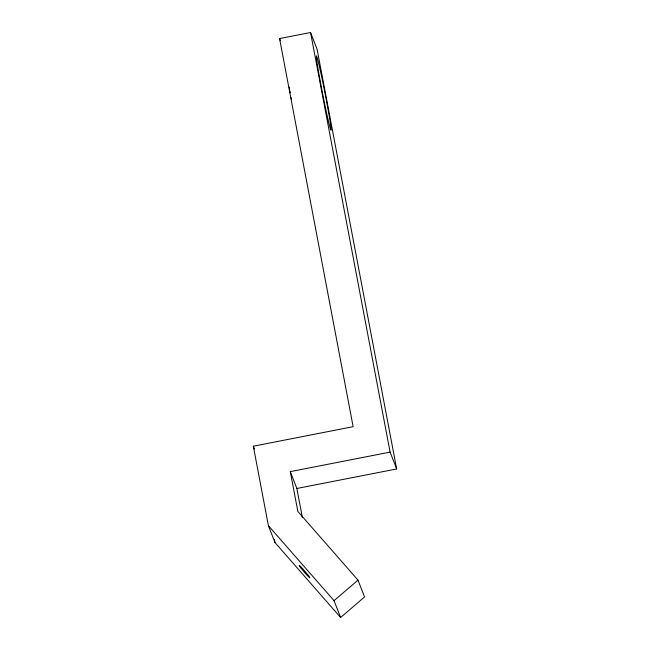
<?xml version="1.0" encoding="UTF-8"?>
<svg xmlns="http://www.w3.org/2000/svg" width="650" height="650" viewBox="0 0 650 650"><rect width="100%" height="100%" fill="white"/><g stroke="black" fill="none" stroke-linecap="round" stroke-linejoin="round"><path stroke-width="0.97" d="M357.988 580.125L364.553 596.968L340.608 617.5L334.043 600.657L357.988 580.125L297.838 511.412L290.298 471.632L390.098 452.116L396.662 468.959L296.863 488.475L290.298 471.632M340.608 617.5L274.966 542.506L268.393 525.663L253.338 446.201L353.137 426.684L279.565 38.561L310.554 32.5L317.127 49.343L396.662 468.959M268.393 525.663L334.043 600.657M279.565 38.561L280.296 40.43M253.338 446.201L254.426 449.012M310.554 32.5L390.098 452.116M296.863 488.475L302.331 517.319M274.398 539.524L274.966 542.506M291.566 99.556A37.919 1.227 78.9 0 1 291.184 97.597M290.266 92.771A37.919 1.227 78.9 0 1 289.9 90.854M289.543 88.953A37.919 1.227 78.9 0 1 289.201 87.092M301.243 568.409A8.214 0.496 49.4 0 0 309.814 577.826A8.214 0.496 49.4 0 0 302.453 568.506A8.214 0.496 49.4 0 0 301.243 568.409M318.492 71.508A37.919 1.227 78.9 0 0 330.817 129.943A37.919 1.227 78.9 0 0 321.75 77.171A37.919 1.227 78.9 0 0 318.492 71.508"/></g></svg>
